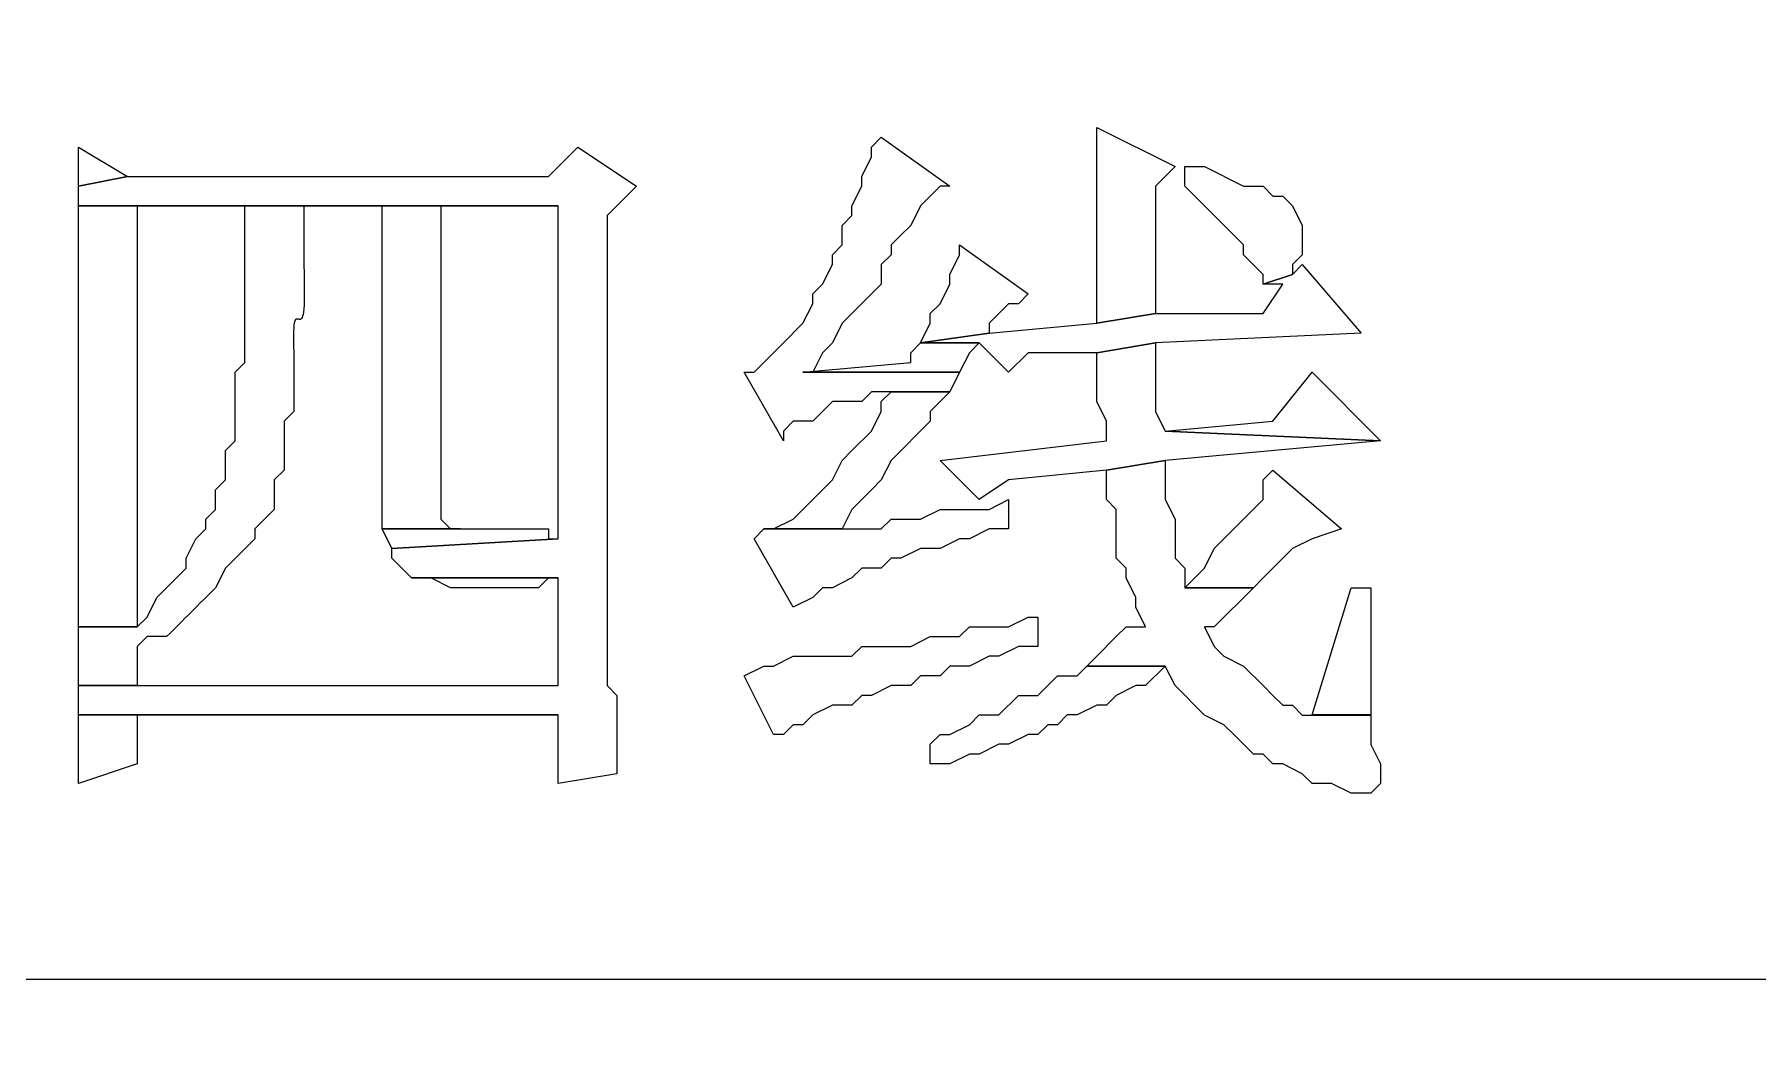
# Model space of a CAD drawing. Header units: centimetres. Extents: x -20.7 to 20.7, y -14.5 to 14.5.
# Drawn here: x 5.098 to 5.4706, y 2.9578 to 3.1768 of the extents above; entities that cross this region are included whole.
import ezdxf

# ---------------------------------------------------------------- set-up
doc = ezdxf.new("R2010")
doc.units = ezdxf.units.CM
doc.header["$MEASUREMENT"] = 0
doc.layers.add('layer 1', color=7, linetype='Continuous')

msp = doc.modelspace()

# ---------------------------------------------------------------- linework, layer by layer
at = {"layer": 'layer 1', "lineweight": 9}
msp.add_open_spline([(19.88612, 13.89874), (19.88612, 13.89874), (-20.11465, 13.89874), (-20.11465, 13.89874), (-20.11465, 13.89874), (-20.11465, 13.89874), (-20.11465, -13.80208), (-20.11465, -13.80208)], degree=3, knots=[0, 0, 0, 0, 0.333333, 0.333333, 0.333333, 0.333333, 1, 1, 1, 1], dxfattribs=at)
at = {"layer": 'layer 1', "lineweight": 20}
msp.add_open_spline([(5.21338, 0.01129), (5.21338, 0.01129), (5.19645, 0.51082), (5.19645, 0.51082), (5.19645, 0.51082), (5.19645, 0.51082), (1.60023, 0.51082), (1.60023, 0.51082), (1.60023, 0.51082), (1.60023, 0.51082), (1.58542, 0.01129), (1.58542, 0.01129), (1.58542, 0.01129), (1.58542, 0.01129), (-1.07312, 0.01129), (-1.07312, 0.01129), (-1.07312, 0.01129), (-1.07312, 0.01129), (-1.11333, 2.36079), (-1.11333, 2.36079), (-1.11333, 2.36079), (-1.11333, 2.36079), (-1.10063, 3.21169), (-1.10063, 3.21169), (-1.10063, 3.21169), (-1.10063, 3.21169), (-0.06347, 3.21169), (-0.06347, 3.21169), (-0.06347, 3.21169), (-0.06347, 3.21169), (-0.01902, 5.86176), (-0.01902, 5.86176), (-0.01902, 5.86176), (-0.01902, 5.86176), (1.13668, 5.86176), (1.13668, 5.86176), (1.13668, 5.86176), (1.13668, 5.86176), (1.16843, 7.76252), (1.16843, 7.76252), (1.16843, 7.76252), (1.16843, 7.76252), (5.60497, 7.76252), (5.60497, 7.76252), (5.60497, 7.76252), (5.60497, 7.76252), (5.63672, 5.86176), (5.63672, 5.86176), (5.63672, 5.86176), (5.63672, 5.86176), (6.79242, 5.86176), (6.79242, 5.86176), (6.79242, 5.86176), (6.79242, 5.86176), (6.83687, 3.21169), (6.83687, 3.21169), (6.83687, 3.21169), (6.83687, 3.21169), (7.87192, 3.21169), (7.87192, 3.21169), (7.87192, 3.21169), (7.87192, 3.21169), (7.88673, 2.36079), (7.88673, 2.36079), (7.88673, 2.36079), (7.88673, 2.36079), (7.84652, 0.01129), (7.84652, 0.01129), (7.84652, 0.01129), (7.84652, 0.01129), (5.21338, 0.01129), (5.21338, 0.01129)], degree=3, knots=[0, 0, 0, 0, 0.052632, 0.052632, 0.052632, 0.052632, 0.105263, 0.105263, 0.105263, 0.105263, 0.157895, 0.157895, 0.157895, 0.157895, 0.210526, 0.210526, 0.210526, 0.210526, 0.263158, 0.263158, 0.263158, 0.263158, 0.315789, 0.315789, 0.315789, 0.315789, 0.368421, 0.368421, 0.368421, 0.368421, 0.421053, 0.421053, 0.421053, 0.421053, 0.473684, 0.473684, 0.473684, 0.473684, 0.526316, 0.526316, 0.526316, 0.526316, 0.578947, 0.578947, 0.578947, 0.578947, 0.631579, 0.631579, 0.631579, 0.631579, 0.684211, 0.684211, 0.684211, 0.684211, 0.736842, 0.736842, 0.736842, 0.736842, 0.789474, 0.789474, 0.789474, 0.789474, 0.842105, 0.842105, 0.842105, 0.842105, 0.894737, 0.894737, 0.894737, 0.894737, 1, 1, 1, 1], dxfattribs=at)
at = {"layer": 'layer 1', "lineweight": 25}
for points in [[(0.58635, 5.63951), (0.58635, 5.63951), (6.18705, 5.63951), (6.18705, 5.63951), (6.18705, 5.63951), (6.18705, 5.63951), (6.18705, 2.46239), (6.18705, 2.46239)], [(6.10238, 4.10069), (6.10238, 4.10069), (0.6689, 4.10069), (0.6689, 4.10069), (0.6689, 4.10069), (0.6689, 4.10069), (0.6689, 2.74602), (0.6689, 2.74602)]]:
    msp.add_open_spline(points, degree=3, knots=[0, 0, 0, 0, 0.333333, 0.333333, 0.333333, 0.333333, 1, 1, 1, 1], dxfattribs=at)
at = {"layer": 'layer 1'}
for points, knots in [([(5.32768, 3.15666), (5.32768, 3.15666), (5.32768, 3.15454), (5.32768, 3.15454), (5.32768, 3.15454), (5.32768, 3.14184), (5.32768, 3.12914), (5.32768, 3.11644), (5.32768, 3.11644), (5.32768, 3.11644), (5.32768, 3.11432), (5.32768, 3.11432), (5.32768, 3.11432), (5.32768, 3.11432), (5.34038, 3.11644), (5.34038, 3.11644), (5.34038, 3.11644), (5.34038, 3.11644), (5.34038, 3.11856), (5.34038, 3.11856), (5.34038, 3.11856), (5.34038, 3.12702), (5.34038, 3.13549), (5.34038, 3.14396), (5.34038, 3.14396), (5.34038, 3.14396), (5.34462, 3.14819), (5.34462, 3.14819), (5.34462, 3.14819), (5.34462, 3.14819), (5.32768, 3.15666), (5.32768, 3.15666)], [0, 0, 0, 0, 0.111111, 0.111111, 0.111111, 0.111111, 0.222222, 0.222222, 0.222222, 0.222222, 0.333333, 0.333333, 0.333333, 0.333333, 0.444444, 0.444444, 0.444444, 0.444444, 0.555556, 0.555556, 0.555556, 0.555556, 0.666667, 0.666667, 0.666667, 0.666667, 0.777778, 0.777778, 0.777778, 0.777778, 1, 1, 1, 1]), ([(5.10755, 3.15242), (5.10755, 3.15242), (5.10755, 3.14396), (5.10755, 3.14396), (5.10755, 3.14396), (5.10755, 3.14396), (5.11813, 3.14607), (5.11813, 3.14607), (5.11813, 3.14607), (5.11813, 3.14607), (5.10755, 3.15242), (5.10755, 3.15242)], [0, 0, 0, 0, 0.25, 0.25, 0.25, 0.25, 0.5, 0.5, 0.5, 0.5, 1, 1, 1, 1]), ([(5.2155, 3.15242), (5.2155, 3.15242), (5.20915, 3.14607), (5.20915, 3.14607), (5.20915, 3.14607), (5.20915, 3.14607), (5.11813, 3.14607), (5.11813, 3.14607), (5.11813, 3.14607), (5.11813, 3.14607), (5.10755, 3.14396), (5.10755, 3.14396), (5.10755, 3.14396), (5.10755, 3.14396), (5.10755, 3.13972), (5.10755, 3.13972), (5.10755, 3.13972), (5.10755, 3.13972), (5.21127, 3.13972), (5.21127, 3.13972), (5.21127, 3.13972), (5.21127, 3.13972), (5.21127, 3.06776), (5.21127, 3.06776), (5.21127, 3.06776), (5.21127, 3.06776), (5.17528, 3.06564), (5.17528, 3.06564), (5.17528, 3.06564), (5.17528, 3.06564), (5.17528, 3.06352), (5.17528, 3.06352), (5.17528, 3.06352), (5.17528, 3.06352), (5.17952, 3.05929), (5.17952, 3.05929), (5.17952, 3.05929), (5.17952, 3.05929), (5.21127, 3.05929), (5.21127, 3.05929), (5.21127, 3.05929), (5.21127, 3.05929), (5.21127, 3.03601), (5.21127, 3.03601), (5.21127, 3.03601), (5.21127, 3.03601), (5.10755, 3.03601), (5.10755, 3.03601), (5.10755, 3.03601), (5.10755, 3.03601), (5.10755, 3.02966), (5.10755, 3.02966), (5.10755, 3.02966), (5.10755, 3.02966), (5.21127, 3.02966), (5.21127, 3.02966), (5.21127, 3.02966), (5.21127, 3.02966), (5.21127, 3.01484), (5.21127, 3.01484), (5.21127, 3.01484), (5.21127, 3.01484), (5.22397, 3.01696), (5.22397, 3.01696), (5.22397, 3.01696), (5.22397, 3.01696), (5.22397, 3.03389), (5.22397, 3.03389), (5.22397, 3.03389), (5.22397, 3.03389), (5.22185, 3.03601), (5.22185, 3.03601), (5.22185, 3.03601), (5.22185, 3.03601), (5.22185, 3.13761), (5.22185, 3.13761), (5.22185, 3.13761), (5.22185, 3.13761), (5.2282, 3.14396), (5.2282, 3.14396), (5.2282, 3.14396), (5.2282, 3.14396), (5.2155, 3.15242), (5.2155, 3.15242)], [0, 0, 0, 0, 0.045455, 0.045455, 0.045455, 0.045455, 0.090909, 0.090909, 0.090909, 0.090909, 0.136364, 0.136364, 0.136364, 0.136364, 0.181818, 0.181818, 0.181818, 0.181818, 0.227273, 0.227273, 0.227273, 0.227273, 0.272727, 0.272727, 0.272727, 0.272727, 0.318182, 0.318182, 0.318182, 0.318182, 0.363636, 0.363636, 0.363636, 0.363636, 0.409091, 0.409091, 0.409091, 0.409091, 0.454545, 0.454545, 0.454545, 0.454545, 0.5, 0.5, 0.5, 0.5, 0.545455, 0.545455, 0.545455, 0.545455, 0.590909, 0.590909, 0.590909, 0.590909, 0.636364, 0.636364, 0.636364, 0.636364, 0.681818, 0.681818, 0.681818, 0.681818, 0.727273, 0.727273, 0.727273, 0.727273, 0.772727, 0.772727, 0.772727, 0.772727, 0.818182, 0.818182, 0.818182, 0.818182, 0.863636, 0.863636, 0.863636, 0.863636, 0.909091, 0.909091, 0.909091, 0.909091, 1, 1, 1, 1]), ([(5.28112, 3.15454), (5.28112, 3.15454), (5.279, 3.15242), (5.279, 3.15242), (5.279, 3.15242), (5.279, 3.15242), (5.279, 3.15031), (5.279, 3.15031), (5.279, 3.15031), (5.279, 3.15031), (5.27688, 3.14607), (5.27688, 3.14607), (5.27688, 3.14607), (5.27688, 3.14607), (5.27688, 3.14396), (5.27688, 3.14396), (5.27688, 3.14396), (5.27688, 3.14396), (5.27477, 3.13972), (5.27477, 3.13972), (5.27477, 3.13972), (5.27477, 3.13972), (5.27477, 3.13761), (5.27477, 3.13761), (5.27477, 3.13761), (5.27477, 3.13761), (5.27265, 3.13549), (5.27265, 3.13549), (5.27265, 3.13549), (5.27265, 3.13549), (5.27265, 3.13126), (5.27265, 3.13126), (5.27265, 3.13126), (5.27265, 3.13126), (5.27053, 3.12914), (5.27053, 3.12914), (5.27053, 3.12914), (5.27053, 3.12914), (5.27053, 3.12702), (5.27053, 3.12702), (5.27053, 3.12702), (5.27053, 3.12702), (5.26842, 3.12279), (5.26842, 3.12279), (5.26842, 3.12279), (5.26842, 3.12279), (5.2663, 3.12067), (5.2663, 3.12067), (5.2663, 3.12067), (5.2663, 3.12067), (5.2663, 3.11856), (5.2663, 3.11856), (5.2663, 3.11856), (5.2663, 3.11856), (5.26418, 3.11432), (5.26418, 3.11432), (5.26418, 3.11432), (5.26418, 3.11432), (5.25995, 3.11009), (5.25995, 3.11009), (5.25995, 3.11009), (5.25995, 3.11009), (5.25783, 3.10797), (5.25783, 3.10797), (5.25783, 3.10797), (5.25783, 3.10797), (5.2536, 3.10374), (5.2536, 3.10374), (5.2536, 3.10374), (5.2536, 3.10374), (5.25148, 3.10374), (5.25148, 3.10374), (5.25148, 3.10374), (5.25148, 3.10374), (5.25995, 3.08892), (5.25995, 3.08892), (5.25995, 3.08892), (5.25995, 3.08892), (5.25995, 3.09104), (5.25995, 3.09104), (5.25995, 3.09104), (5.25995, 3.09104), (5.26207, 3.09316), (5.26207, 3.09316), (5.26207, 3.09316), (5.26207, 3.09316), (5.2663, 3.09316), (5.2663, 3.09316), (5.2663, 3.09316), (5.2663, 3.09316), (5.27053, 3.09739), (5.27053, 3.09739), (5.27053, 3.09739), (5.27053, 3.09739), (5.27688, 3.09739), (5.27688, 3.09739), (5.27688, 3.09739), (5.27688, 3.09739), (5.279, 3.09951), (5.279, 3.09951), (5.279, 3.09951), (5.279, 3.09951), (5.29593, 3.09951), (5.29593, 3.09951), (5.29593, 3.09951), (5.29593, 3.09951), (5.29805, 3.10374), (5.29805, 3.10374), (5.29805, 3.10374), (5.29805, 3.10374), (5.26418, 3.10374), (5.26418, 3.10374), (5.26418, 3.10374), (5.26418, 3.10374), (5.2663, 3.10374), (5.2663, 3.10374), (5.2663, 3.10374), (5.2663, 3.10374), (5.26842, 3.10797), (5.26842, 3.10797), (5.26842, 3.10797), (5.26842, 3.10797), (5.27053, 3.11009), (5.27053, 3.11009), (5.27053, 3.11009), (5.27053, 3.11009), (5.27265, 3.11432), (5.27265, 3.11432), (5.27265, 3.11432), (5.27265, 3.11432), (5.27477, 3.11644), (5.27477, 3.11644), (5.27477, 3.11644), (5.27477, 3.11644), (5.28112, 3.12279), (5.28112, 3.12279), (5.28112, 3.12279), (5.28112, 3.12279), (5.28112, 3.12702), (5.28112, 3.12702), (5.28112, 3.12702), (5.28112, 3.12702), (5.28323, 3.12914), (5.28323, 3.12914), (5.28323, 3.12914), (5.28323, 3.12914), (5.28323, 3.13126), (5.28323, 3.13126), (5.28323, 3.13126), (5.28323, 3.13126), (5.28535, 3.13337), (5.28535, 3.13337), (5.28535, 3.13337), (5.28535, 3.13337), (5.28747, 3.13549), (5.28747, 3.13549), (5.28747, 3.13549), (5.28747, 3.13549), (5.28958, 3.13972), (5.28958, 3.13972), (5.28958, 3.13972), (5.28958, 3.13972), (5.29382, 3.14396), (5.29382, 3.14396), (5.29382, 3.14396), (5.29382, 3.14396), (5.29593, 3.14396), (5.29593, 3.14396), (5.29593, 3.14396), (5.29593, 3.14396), (5.28112, 3.15454), (5.28112, 3.15454)], [0, 0, 0, 0, 0.022727, 0.022727, 0.022727, 0.022727, 0.045455, 0.045455, 0.045455, 0.045455, 0.068182, 0.068182, 0.068182, 0.068182, 0.090909, 0.090909, 0.090909, 0.090909, 0.113636, 0.113636, 0.113636, 0.113636, 0.136364, 0.136364, 0.136364, 0.136364, 0.159091, 0.159091, 0.159091, 0.159091, 0.181818, 0.181818, 0.181818, 0.181818, 0.204545, 0.204545, 0.204545, 0.204545, 0.227273, 0.227273, 0.227273, 0.227273, 0.25, 0.25, 0.25, 0.25, 0.272727, 0.272727, 0.272727, 0.272727, 0.295455, 0.295455, 0.295455, 0.295455, 0.318182, 0.318182, 0.318182, 0.318182, 0.340909, 0.340909, 0.340909, 0.340909, 0.363636, 0.363636, 0.363636, 0.363636, 0.386364, 0.386364, 0.386364, 0.386364, 0.409091, 0.409091, 0.409091, 0.409091, 0.431818, 0.431818, 0.431818, 0.431818, 0.454545, 0.454545, 0.454545, 0.454545, 0.477273, 0.477273, 0.477273, 0.477273, 0.5, 0.5, 0.5, 0.5, 0.522727, 0.522727, 0.522727, 0.522727, 0.545455, 0.545455, 0.545455, 0.545455, 0.568182, 0.568182, 0.568182, 0.568182, 0.590909, 0.590909, 0.590909, 0.590909, 0.613636, 0.613636, 0.613636, 0.613636, 0.636364, 0.636364, 0.636364, 0.636364, 0.659091, 0.659091, 0.659091, 0.659091, 0.681818, 0.681818, 0.681818, 0.681818, 0.704545, 0.704545, 0.704545, 0.704545, 0.727273, 0.727273, 0.727273, 0.727273, 0.75, 0.75, 0.75, 0.75, 0.772727, 0.772727, 0.772727, 0.772727, 0.795455, 0.795455, 0.795455, 0.795455, 0.818182, 0.818182, 0.818182, 0.818182, 0.840909, 0.840909, 0.840909, 0.840909, 0.863636, 0.863636, 0.863636, 0.863636, 0.886364, 0.886364, 0.886364, 0.886364, 0.909091, 0.909091, 0.909091, 0.909091, 0.931818, 0.931818, 0.931818, 0.931818, 0.954545, 0.954545, 0.954545, 0.954545, 1, 1, 1, 1]), ([(5.34673, 3.14819), (5.34673, 3.14819), (5.34673, 3.14396), (5.34673, 3.14396), (5.34673, 3.14396), (5.34673, 3.14396), (5.35732, 3.13337), (5.35732, 3.13337), (5.35732, 3.13337), (5.35732, 3.13337), (5.35943, 3.13126), (5.35943, 3.13126), (5.35943, 3.13126), (5.35943, 3.13126), (5.35943, 3.12914), (5.35943, 3.12914), (5.35943, 3.12914), (5.35943, 3.12914), (5.36367, 3.12491), (5.36367, 3.12491), (5.36367, 3.12491), (5.36367, 3.12491), (5.36367, 3.12279), (5.36367, 3.12279), (5.36367, 3.12279), (5.36367, 3.12279), (5.37002, 3.12491), (5.37002, 3.12491), (5.37002, 3.12491), (5.37002, 3.12491), (5.37002, 3.12702), (5.37002, 3.12702), (5.37002, 3.12702), (5.37002, 3.12702), (5.37213, 3.12914), (5.37213, 3.12914), (5.37213, 3.12914), (5.37213, 3.12914), (5.37213, 3.13549), (5.37213, 3.13549), (5.37213, 3.13549), (5.37213, 3.13549), (5.37002, 3.13972), (5.37002, 3.13972), (5.37002, 3.13972), (5.37002, 3.13972), (5.3679, 3.14184), (5.3679, 3.14184), (5.3679, 3.14184), (5.3679, 3.14184), (5.36578, 3.14184), (5.36578, 3.14184), (5.36578, 3.14184), (5.36578, 3.14184), (5.36367, 3.14396), (5.36367, 3.14396), (5.36367, 3.14396), (5.36367, 3.14396), (5.35943, 3.14396), (5.35943, 3.14396), (5.35943, 3.14396), (5.35943, 3.14396), (5.35097, 3.14819), (5.35097, 3.14819), (5.35097, 3.14819), (5.35097, 3.14819), (5.34673, 3.14819), (5.34673, 3.14819)], [0, 0, 0, 0, 0.055556, 0.055556, 0.055556, 0.055556, 0.111111, 0.111111, 0.111111, 0.111111, 0.166667, 0.166667, 0.166667, 0.166667, 0.222222, 0.222222, 0.222222, 0.222222, 0.277778, 0.277778, 0.277778, 0.277778, 0.333333, 0.333333, 0.333333, 0.333333, 0.388889, 0.388889, 0.388889, 0.388889, 0.444444, 0.444444, 0.444444, 0.444444, 0.5, 0.5, 0.5, 0.5, 0.555556, 0.555556, 0.555556, 0.555556, 0.611111, 0.611111, 0.611111, 0.611111, 0.666667, 0.666667, 0.666667, 0.666667, 0.722222, 0.722222, 0.722222, 0.722222, 0.777778, 0.777778, 0.777778, 0.777778, 0.833333, 0.833333, 0.833333, 0.833333, 0.888889, 0.888889, 0.888889, 0.888889, 1, 1, 1, 1]), ([(5.14353, 3.13972), (5.14353, 3.13972), (5.14353, 3.10586), (5.14353, 3.10586), (5.14353, 3.10586), (5.14353, 3.10586), (5.14142, 3.10374), (5.14142, 3.10374), (5.14142, 3.10374), (5.14142, 3.10374), (5.14142, 3.08892), (5.14142, 3.08892), (5.14142, 3.08892), (5.14142, 3.08892), (5.1393, 3.08681), (5.1393, 3.08681), (5.1393, 3.08681), (5.1393, 3.08681), (5.1393, 3.08046), (5.1393, 3.08046), (5.1393, 3.08046), (5.1393, 3.08046), (5.13718, 3.07834), (5.13718, 3.07834), (5.13718, 3.07834), (5.13718, 3.07834), (5.13718, 3.07411), (5.13718, 3.07411), (5.13718, 3.07411), (5.13718, 3.07411), (5.13507, 3.07199), (5.13507, 3.07199), (5.13507, 3.07199), (5.13507, 3.07199), (5.13507, 3.06987), (5.13507, 3.06987), (5.13507, 3.06987), (5.13507, 3.06987), (5.13295, 3.06776), (5.13295, 3.06776), (5.13295, 3.06776), (5.13295, 3.06776), (5.13083, 3.06352), (5.13083, 3.06352), (5.13083, 3.06352), (5.13083, 3.06352), (5.13083, 3.06141), (5.13083, 3.06141), (5.13083, 3.06141), (5.13083, 3.06141), (5.12448, 3.05506), (5.12448, 3.05506), (5.12448, 3.05506), (5.12448, 3.05506), (5.12237, 3.05082), (5.12237, 3.05082), (5.12237, 3.05082), (5.12237, 3.05082), (5.12025, 3.04871), (5.12025, 3.04871), (5.12025, 3.04871), (5.12025, 3.04871), (5.10755, 3.04871), (5.10755, 3.04871), (5.10755, 3.04871), (5.10755, 3.04871), (5.10755, 3.03601), (5.10755, 3.03601), (5.10755, 3.03601), (5.10755, 3.03601), (5.12025, 3.03601), (5.12025, 3.03601), (5.12025, 3.03601), (5.12025, 3.03601), (5.12025, 3.04447), (5.12025, 3.04447), (5.12025, 3.04447), (5.12025, 3.04447), (5.12237, 3.04659), (5.12237, 3.04659), (5.12237, 3.04659), (5.12237, 3.04659), (5.1266, 3.04659), (5.1266, 3.04659), (5.1266, 3.04659), (5.13013, 3.05012), (5.13366, 3.05364), (5.13718, 3.05717), (5.13718, 3.05717), (5.13718, 3.05717), (5.1393, 3.06141), (5.1393, 3.06141), (5.1393, 3.06141), (5.1393, 3.06141), (5.14565, 3.06776), (5.14565, 3.06776), (5.14565, 3.06776), (5.14565, 3.06776), (5.14565, 3.06987), (5.14565, 3.06987), (5.14565, 3.06987), (5.14565, 3.06987), (5.14988, 3.07411), (5.14988, 3.07411), (5.14988, 3.07411), (5.14988, 3.07411), (5.14988, 3.08046), (5.14988, 3.08046), (5.14988, 3.08046), (5.14988, 3.08046), (5.152, 3.08257), (5.152, 3.08257), (5.152, 3.08257), (5.152, 3.08257), (5.152, 3.09316), (5.152, 3.09316), (5.152, 3.09316), (5.152, 3.09316), (5.15412, 3.09527), (5.15412, 3.09527), (5.15412, 3.09527), (5.15412, 3.09527), (5.15412, 3.10797), (5.15412, 3.10797), (5.15412, 3.10797), (5.15338, 3.12448), (5.15712, 3.10427), (5.15623, 3.12702), (5.15623, 3.12702), (5.15623, 3.12702), (5.15623, 3.13972), (5.15623, 3.13972), (5.15623, 3.13972), (5.15623, 3.13972), (5.21127, 3.13972), (5.21127, 3.13972), (5.21127, 3.13972), (5.21127, 3.13972), (5.14353, 3.13972), (5.14353, 3.13972)], [0, 0, 0, 0, 0.027778, 0.027778, 0.027778, 0.027778, 0.055556, 0.055556, 0.055556, 0.055556, 0.083333, 0.083333, 0.083333, 0.083333, 0.111111, 0.111111, 0.111111, 0.111111, 0.138889, 0.138889, 0.138889, 0.138889, 0.166667, 0.166667, 0.166667, 0.166667, 0.194444, 0.194444, 0.194444, 0.194444, 0.222222, 0.222222, 0.222222, 0.222222, 0.25, 0.25, 0.25, 0.25, 0.277778, 0.277778, 0.277778, 0.277778, 0.305556, 0.305556, 0.305556, 0.305556, 0.333333, 0.333333, 0.333333, 0.333333, 0.361111, 0.361111, 0.361111, 0.361111, 0.388889, 0.388889, 0.388889, 0.388889, 0.416667, 0.416667, 0.416667, 0.416667, 0.444444, 0.444444, 0.444444, 0.444444, 0.472222, 0.472222, 0.472222, 0.472222, 0.5, 0.5, 0.5, 0.5, 0.527778, 0.527778, 0.527778, 0.527778, 0.555556, 0.555556, 0.555556, 0.555556, 0.583333, 0.583333, 0.583333, 0.583333, 0.611111, 0.611111, 0.611111, 0.611111, 0.638889, 0.638889, 0.638889, 0.638889, 0.666667, 0.666667, 0.666667, 0.666667, 0.694444, 0.694444, 0.694444, 0.694444, 0.722222, 0.722222, 0.722222, 0.722222, 0.75, 0.75, 0.75, 0.75, 0.777778, 0.777778, 0.777778, 0.777778, 0.805556, 0.805556, 0.805556, 0.805556, 0.833333, 0.833333, 0.833333, 0.833333, 0.861111, 0.861111, 0.861111, 0.861111, 0.888889, 0.888889, 0.888889, 0.888889, 0.916667, 0.916667, 0.916667, 0.916667, 0.944444, 0.944444, 0.944444, 0.944444, 1, 1, 1, 1]), ([(5.10755, 3.13972), (5.10755, 3.13972), (5.10755, 3.13761), (5.10755, 3.13761), (5.10755, 3.13761), (5.10755, 3.10938), (5.10755, 3.08116), (5.10755, 3.05294), (5.10755, 3.05294), (5.10755, 3.05294), (5.10755, 3.04871), (5.10755, 3.04871), (5.10755, 3.04871), (5.10755, 3.04871), (5.12025, 3.04871), (5.12025, 3.04871), (5.12025, 3.04871), (5.12025, 3.04871), (5.12025, 3.13972), (5.12025, 3.13972), (5.12025, 3.13972), (5.12025, 3.13972), (5.14353, 3.13972), (5.14353, 3.13972), (5.14353, 3.13972), (5.14353, 3.13972), (5.10755, 3.13972), (5.10755, 3.13972)], [0, 0, 0, 0, 0.125, 0.125, 0.125, 0.125, 0.25, 0.25, 0.25, 0.25, 0.375, 0.375, 0.375, 0.375, 0.5, 0.5, 0.5, 0.5, 0.625, 0.625, 0.625, 0.625, 0.75, 0.75, 0.75, 0.75, 1, 1, 1, 1]), ([(5.18587, 3.13972), (5.18587, 3.13972), (5.17317, 3.13972), (5.17317, 3.13972), (5.17317, 3.13972), (5.17317, 3.13972), (5.17317, 3.06987), (5.17317, 3.06987), (5.17317, 3.06987), (5.17317, 3.06987), (5.1901, 3.06987), (5.1901, 3.06987), (5.1901, 3.06987), (5.1901, 3.06987), (5.18798, 3.06987), (5.18798, 3.06987), (5.18798, 3.06987), (5.18798, 3.06987), (5.18587, 3.07199), (5.18587, 3.07199), (5.18587, 3.07199), (5.18587, 3.07199), (5.18587, 3.07834), (5.18587, 3.07834), (5.18587, 3.07834), (5.18587, 3.07834), (5.18587, 3.13972), (5.18587, 3.13972)], [0, 0, 0, 0, 0.125, 0.125, 0.125, 0.125, 0.25, 0.25, 0.25, 0.25, 0.375, 0.375, 0.375, 0.375, 0.5, 0.5, 0.5, 0.5, 0.625, 0.625, 0.625, 0.625, 0.75, 0.75, 0.75, 0.75, 1, 1, 1, 1]), ([(5.29805, 3.13126), (5.29805, 3.13126), (5.29805, 3.12914), (5.29805, 3.12914), (5.29805, 3.12914), (5.29805, 3.12914), (5.29593, 3.12491), (5.29593, 3.12491), (5.29593, 3.12491), (5.29593, 3.12491), (5.29593, 3.12279), (5.29593, 3.12279), (5.29593, 3.12279), (5.29593, 3.12279), (5.29382, 3.11856), (5.29382, 3.11856), (5.29382, 3.11856), (5.29382, 3.11856), (5.2917, 3.11644), (5.2917, 3.11644), (5.2917, 3.11644), (5.2917, 3.11644), (5.2917, 3.11432), (5.2917, 3.11432), (5.2917, 3.11432), (5.2917, 3.11432), (5.28958, 3.11009), (5.28958, 3.11009), (5.28958, 3.11009), (5.28958, 3.11009), (5.3044, 3.11221), (5.3044, 3.11221), (5.3044, 3.11221), (5.3044, 3.11221), (5.3044, 3.11432), (5.3044, 3.11432), (5.3044, 3.11432), (5.3044, 3.11432), (5.30863, 3.11856), (5.30863, 3.11856), (5.30863, 3.11856), (5.30863, 3.11856), (5.31075, 3.11856), (5.31075, 3.11856), (5.31075, 3.11856), (5.31075, 3.11856), (5.31287, 3.12067), (5.31287, 3.12067), (5.31287, 3.12067), (5.31287, 3.12067), (5.29805, 3.13126), (5.29805, 3.13126)], [0, 0, 0, 0, 0.071429, 0.071429, 0.071429, 0.071429, 0.142857, 0.142857, 0.142857, 0.142857, 0.214286, 0.214286, 0.214286, 0.214286, 0.285714, 0.285714, 0.285714, 0.285714, 0.357143, 0.357143, 0.357143, 0.357143, 0.428571, 0.428571, 0.428571, 0.428571, 0.5, 0.5, 0.5, 0.5, 0.571429, 0.571429, 0.571429, 0.571429, 0.642857, 0.642857, 0.642857, 0.642857, 0.714286, 0.714286, 0.714286, 0.714286, 0.785714, 0.785714, 0.785714, 0.785714, 0.857143, 0.857143, 0.857143, 0.857143, 1, 1, 1, 1]), ([(5.37213, 3.12702), (5.37213, 3.12702), (5.37002, 3.12491), (5.37002, 3.12491), (5.37002, 3.12491), (5.37002, 3.12491), (5.36367, 3.12279), (5.36367, 3.12279), (5.36367, 3.12279), (5.36367, 3.12279), (5.3679, 3.12279), (5.3679, 3.12279), (5.3679, 3.12279), (5.3679, 3.12279), (5.36367, 3.11644), (5.36367, 3.11644), (5.36367, 3.11644), (5.36367, 3.11644), (5.34038, 3.11644), (5.34038, 3.11644), (5.34038, 3.11644), (5.34038, 3.11644), (5.32768, 3.11432), (5.32768, 3.11432), (5.32768, 3.11432), (5.32768, 3.11432), (5.3044, 3.11221), (5.3044, 3.11221), (5.3044, 3.11221), (5.3044, 3.11221), (5.28958, 3.11009), (5.28958, 3.11009), (5.28958, 3.11009), (5.28958, 3.11009), (5.30228, 3.11009), (5.30228, 3.11009), (5.30228, 3.11009), (5.30228, 3.11009), (5.30863, 3.10374), (5.30863, 3.10374), (5.30863, 3.10374), (5.30863, 3.10374), (5.31287, 3.10797), (5.31287, 3.10797), (5.31287, 3.10797), (5.31287, 3.10797), (5.32768, 3.10797), (5.32768, 3.10797), (5.32768, 3.10797), (5.32768, 3.10797), (5.34038, 3.11009), (5.34038, 3.11009), (5.34038, 3.11009), (5.34038, 3.11009), (5.38483, 3.11221), (5.38483, 3.11221), (5.38483, 3.11221), (5.38483, 3.11221), (5.37213, 3.12702), (5.37213, 3.12702)], [0, 0, 0, 0, 0.0625, 0.0625, 0.0625, 0.0625, 0.125, 0.125, 0.125, 0.125, 0.1875, 0.1875, 0.1875, 0.1875, 0.25, 0.25, 0.25, 0.25, 0.3125, 0.3125, 0.3125, 0.3125, 0.375, 0.375, 0.375, 0.375, 0.4375, 0.4375, 0.4375, 0.4375, 0.5, 0.5, 0.5, 0.5, 0.5625, 0.5625, 0.5625, 0.5625, 0.625, 0.625, 0.625, 0.625, 0.6875, 0.6875, 0.6875, 0.6875, 0.75, 0.75, 0.75, 0.75, 0.8125, 0.8125, 0.8125, 0.8125, 0.875, 0.875, 0.875, 0.875, 1, 1, 1, 1]), ([(5.28958, 3.11009), (5.28958, 3.11009), (5.28747, 3.10797), (5.28747, 3.10797), (5.28747, 3.10797), (5.28747, 3.10797), (5.28747, 3.10586), (5.28747, 3.10586), (5.28747, 3.10586), (5.28747, 3.10586), (5.26418, 3.10374), (5.26418, 3.10374), (5.26418, 3.10374), (5.26418, 3.10374), (5.29805, 3.10374), (5.29805, 3.10374), (5.29805, 3.10374), (5.29805, 3.10374), (5.30017, 3.10797), (5.30017, 3.10797), (5.30017, 3.10797), (5.30017, 3.10797), (5.30228, 3.11009), (5.30228, 3.11009), (5.30228, 3.11009), (5.30228, 3.11009), (5.28958, 3.11009), (5.28958, 3.11009)], [0, 0, 0, 0, 0.125, 0.125, 0.125, 0.125, 0.25, 0.25, 0.25, 0.25, 0.375, 0.375, 0.375, 0.375, 0.5, 0.5, 0.5, 0.5, 0.625, 0.625, 0.625, 0.625, 0.75, 0.75, 0.75, 0.75, 1, 1, 1, 1]), ([(5.34038, 3.11009), (5.34038, 3.11009), (5.32768, 3.10797), (5.32768, 3.10797), (5.32768, 3.10797), (5.32768, 3.10797), (5.32768, 3.09739), (5.32768, 3.09739), (5.32768, 3.09739), (5.32768, 3.09739), (5.3298, 3.09316), (5.3298, 3.09316), (5.3298, 3.09316), (5.3298, 3.09316), (5.3298, 3.08892), (5.3298, 3.08892), (5.3298, 3.08892), (5.3298, 3.08892), (5.29382, 3.08469), (5.29382, 3.08469), (5.29382, 3.08469), (5.29382, 3.08469), (5.30228, 3.07622), (5.30228, 3.07622), (5.30228, 3.07622), (5.30228, 3.07622), (5.30863, 3.08046), (5.30863, 3.08046), (5.30863, 3.08046), (5.30863, 3.08046), (5.3298, 3.08257), (5.3298, 3.08257), (5.3298, 3.08257), (5.3298, 3.08257), (5.3425, 3.08469), (5.3425, 3.08469), (5.3425, 3.08469), (5.3425, 3.08469), (5.38907, 3.08892), (5.38907, 3.08892), (5.38907, 3.08892), (5.38907, 3.08892), (5.3425, 3.09104), (5.3425, 3.09104), (5.3425, 3.09104), (5.3425, 3.09104), (5.34038, 3.09527), (5.34038, 3.09527), (5.34038, 3.09527), (5.34038, 3.09527), (5.34038, 3.10797), (5.34038, 3.10797), (5.34038, 3.10797), (5.34038, 3.10797), (5.34038, 3.11009), (5.34038, 3.11009)], [0, 0, 0, 0, 0.066667, 0.066667, 0.066667, 0.066667, 0.133333, 0.133333, 0.133333, 0.133333, 0.2, 0.2, 0.2, 0.2, 0.266667, 0.266667, 0.266667, 0.266667, 0.333333, 0.333333, 0.333333, 0.333333, 0.4, 0.4, 0.4, 0.4, 0.466667, 0.466667, 0.466667, 0.466667, 0.533333, 0.533333, 0.533333, 0.533333, 0.6, 0.6, 0.6, 0.6, 0.666667, 0.666667, 0.666667, 0.666667, 0.733333, 0.733333, 0.733333, 0.733333, 0.8, 0.8, 0.8, 0.8, 0.866667, 0.866667, 0.866667, 0.866667, 1, 1, 1, 1]), ([(5.37425, 3.10374), (5.37425, 3.10374), (5.36578, 3.09316), (5.36578, 3.09316), (5.36578, 3.09316), (5.36578, 3.09316), (5.3425, 3.09104), (5.3425, 3.09104), (5.3425, 3.09104), (5.3425, 3.09104), (5.38907, 3.08892), (5.38907, 3.08892), (5.38907, 3.08892), (5.38907, 3.08892), (5.37425, 3.10374), (5.37425, 3.10374)], [0, 0, 0, 0, 0.2, 0.2, 0.2, 0.2, 0.4, 0.4, 0.4, 0.4, 0.6, 0.6, 0.6, 0.6, 1, 1, 1, 1]), ([(5.29593, 3.09951), (5.29593, 3.09951), (5.28323, 3.09951), (5.28323, 3.09951), (5.28323, 3.09951), (5.28323, 3.09951), (5.28112, 3.09739), (5.28112, 3.09739), (5.28112, 3.09739), (5.28112, 3.09739), (5.28112, 3.09527), (5.28112, 3.09527), (5.28112, 3.09527), (5.28112, 3.09527), (5.279, 3.09104), (5.279, 3.09104), (5.279, 3.09104), (5.279, 3.09104), (5.27477, 3.08681), (5.27477, 3.08681), (5.27477, 3.08681), (5.27477, 3.08681), (5.27265, 3.08469), (5.27265, 3.08469), (5.27265, 3.08469), (5.27265, 3.08469), (5.27053, 3.08046), (5.27053, 3.08046), (5.27053, 3.08046), (5.27053, 3.08046), (5.26842, 3.07834), (5.26842, 3.07834), (5.26842, 3.07834), (5.26842, 3.07834), (5.26207, 3.07199), (5.26207, 3.07199), (5.26207, 3.07199), (5.26207, 3.07199), (5.25783, 3.06987), (5.25783, 3.06987), (5.25783, 3.06987), (5.25783, 3.06987), (5.25572, 3.06987), (5.25572, 3.06987), (5.25572, 3.06987), (5.25572, 3.06987), (5.27265, 3.06987), (5.27265, 3.06987), (5.27265, 3.06987), (5.27265, 3.06987), (5.27477, 3.07411), (5.27477, 3.07411), (5.27477, 3.07411), (5.27477, 3.07411), (5.279, 3.07834), (5.279, 3.07834), (5.279, 3.07834), (5.279, 3.07834), (5.28112, 3.08046), (5.28112, 3.08046), (5.28112, 3.08046), (5.28112, 3.08046), (5.28323, 3.08469), (5.28323, 3.08469), (5.28323, 3.08469), (5.28323, 3.08469), (5.2917, 3.09316), (5.2917, 3.09316), (5.2917, 3.09316), (5.2917, 3.09316), (5.2917, 3.09527), (5.2917, 3.09527), (5.2917, 3.09527), (5.2917, 3.09527), (5.29382, 3.09739), (5.29382, 3.09739), (5.29382, 3.09739), (5.29382, 3.09739), (5.29593, 3.09951), (5.29593, 3.09951)], [0, 0, 0, 0, 0.047619, 0.047619, 0.047619, 0.047619, 0.095238, 0.095238, 0.095238, 0.095238, 0.142857, 0.142857, 0.142857, 0.142857, 0.190476, 0.190476, 0.190476, 0.190476, 0.238095, 0.238095, 0.238095, 0.238095, 0.285714, 0.285714, 0.285714, 0.285714, 0.333333, 0.333333, 0.333333, 0.333333, 0.380952, 0.380952, 0.380952, 0.380952, 0.428571, 0.428571, 0.428571, 0.428571, 0.47619, 0.47619, 0.47619, 0.47619, 0.52381, 0.52381, 0.52381, 0.52381, 0.571429, 0.571429, 0.571429, 0.571429, 0.619048, 0.619048, 0.619048, 0.619048, 0.666667, 0.666667, 0.666667, 0.666667, 0.714286, 0.714286, 0.714286, 0.714286, 0.761905, 0.761905, 0.761905, 0.761905, 0.809524, 0.809524, 0.809524, 0.809524, 0.857143, 0.857143, 0.857143, 0.857143, 0.904762, 0.904762, 0.904762, 0.904762, 1, 1, 1, 1]), ([(5.3425, 3.08469), (5.3425, 3.08469), (5.3298, 3.08257), (5.3298, 3.08257), (5.3298, 3.08257), (5.3298, 3.08257), (5.3298, 3.07622), (5.3298, 3.07622), (5.3298, 3.07622), (5.3298, 3.07622), (5.33192, 3.0741), (5.33192, 3.0741), (5.33192, 3.0741), (5.33192, 3.0741), (5.33192, 3.06352), (5.33192, 3.06352), (5.33192, 3.06352), (5.33192, 3.06352), (5.33403, 3.0614), (5.33403, 3.0614), (5.33403, 3.0614), (5.33403, 3.0614), (5.33403, 3.05929), (5.33403, 3.05929), (5.33403, 3.05929), (5.33403, 3.05929), (5.33615, 3.05505), (5.33615, 3.05505), (5.33615, 3.05505), (5.33615, 3.05505), (5.33615, 3.05294), (5.33615, 3.05294), (5.33615, 3.05294), (5.33615, 3.05294), (5.33827, 3.0487), (5.33827, 3.0487), (5.33827, 3.0487), (5.33827, 3.0487), (5.33403, 3.0487), (5.33403, 3.0487), (5.33403, 3.0487), (5.33403, 3.0487), (5.33192, 3.04659), (5.33192, 3.04659), (5.33192, 3.04659), (5.33192, 3.04659), (5.32768, 3.04235), (5.32768, 3.04235), (5.32768, 3.04235), (5.32768, 3.04235), (5.32557, 3.04024), (5.32557, 3.04024), (5.32557, 3.04024), (5.32557, 3.04024), (5.3425, 3.04024), (5.3425, 3.04024), (5.3425, 3.04024), (5.3425, 3.04024), (5.34462, 3.036), (5.34462, 3.036), (5.34462, 3.036), (5.34462, 3.036), (5.35097, 3.02965), (5.35097, 3.02965), (5.35097, 3.02965), (5.35097, 3.02965), (5.3552, 3.02754), (5.3552, 3.02754), (5.3552, 3.02754), (5.3552, 3.02754), (5.35732, 3.02542), (5.35732, 3.02542), (5.35732, 3.02542), (5.35732, 3.02542), (5.36155, 3.02119), (5.36155, 3.02119), (5.36155, 3.02119), (5.36155, 3.02119), (5.36367, 3.02119), (5.36367, 3.02119), (5.36367, 3.02119), (5.36367, 3.02119), (5.36578, 3.01907), (5.36578, 3.01907), (5.36578, 3.01907), (5.36578, 3.01907), (5.3679, 3.01907), (5.3679, 3.01907), (5.3679, 3.01907), (5.3679, 3.01907), (5.37213, 3.01695), (5.37213, 3.01695), (5.37213, 3.01695), (5.37213, 3.01695), (5.37425, 3.01484), (5.37425, 3.01484), (5.37425, 3.01484), (5.37425, 3.01484), (5.37848, 3.01484), (5.37848, 3.01484), (5.37848, 3.01484), (5.37848, 3.01484), (5.38272, 3.01272), (5.38272, 3.01272), (5.38272, 3.01272), (5.38272, 3.01272), (5.38695, 3.01272), (5.38695, 3.01272), (5.38695, 3.01272), (5.38695, 3.01272), (5.38907, 3.01484), (5.38907, 3.01484), (5.38907, 3.01484), (5.38907, 3.01484), (5.38907, 3.01907), (5.38907, 3.01907), (5.38907, 3.01907), (5.38907, 3.01907), (5.38695, 3.0233), (5.38695, 3.0233), (5.38695, 3.0233), (5.38695, 3.0233), (5.38695, 3.02965), (5.38695, 3.02965), (5.38695, 3.02965), (5.38695, 3.02965), (5.37213, 3.02965), (5.37213, 3.02965), (5.37213, 3.02965), (5.37213, 3.02965), (5.37002, 3.03177), (5.37002, 3.03177), (5.37002, 3.03177), (5.37002, 3.03177), (5.3679, 3.03177), (5.3679, 3.03177), (5.3679, 3.03177), (5.3679, 3.03177), (5.36578, 3.03389), (5.36578, 3.03389), (5.36578, 3.03389), (5.36578, 3.03389), (5.36367, 3.036), (5.36367, 3.036), (5.36367, 3.036), (5.36367, 3.036), (5.35943, 3.04024), (5.35943, 3.04024), (5.35943, 3.04024), (5.35943, 3.04024), (5.3552, 3.04235), (5.3552, 3.04235), (5.3552, 3.04235), (5.3552, 3.04235), (5.35308, 3.04447), (5.35308, 3.04447), (5.35308, 3.04447), (5.35308, 3.04447), (5.35097, 3.0487), (5.35097, 3.0487), (5.35097, 3.0487), (5.35097, 3.0487), (5.35308, 3.0487), (5.35308, 3.0487), (5.35308, 3.0487), (5.35308, 3.0487), (5.36155, 3.05717), (5.36155, 3.05717), (5.36155, 3.05717), (5.36155, 3.05717), (5.34673, 3.05717), (5.34673, 3.05717), (5.34673, 3.05717), (5.34673, 3.05717), (5.34673, 3.0614), (5.34673, 3.0614), (5.34673, 3.0614), (5.34673, 3.0614), (5.34462, 3.06352), (5.34462, 3.06352), (5.34462, 3.06352), (5.34462, 3.06352), (5.34462, 3.07199), (5.34462, 3.07199), (5.34462, 3.07199), (5.34462, 3.07199), (5.3425, 3.07622), (5.3425, 3.07622), (5.3425, 3.07622), (5.3425, 3.07622), (5.3425, 3.08045), (5.3425, 3.08045), (5.3425, 3.08045), (5.3425, 3.08045), (5.3425, 3.08469), (5.3425, 3.08469)], [0, 0, 0, 0, 0.02, 0.02, 0.02, 0.02, 0.04, 0.04, 0.04, 0.04, 0.06, 0.06, 0.06, 0.06, 0.08, 0.08, 0.08, 0.08, 0.1, 0.1, 0.1, 0.1, 0.12, 0.12, 0.12, 0.12, 0.14, 0.14, 0.14, 0.14, 0.16, 0.16, 0.16, 0.16, 0.18, 0.18, 0.18, 0.18, 0.2, 0.2, 0.2, 0.2, 0.22, 0.22, 0.22, 0.22, 0.24, 0.24, 0.24, 0.24, 0.26, 0.26, 0.26, 0.26, 0.28, 0.28, 0.28, 0.28, 0.3, 0.3, 0.3, 0.3, 0.32, 0.32, 0.32, 0.32, 0.34, 0.34, 0.34, 0.34, 0.36, 0.36, 0.36, 0.36, 0.38, 0.38, 0.38, 0.38, 0.4, 0.4, 0.4, 0.4, 0.42, 0.42, 0.42, 0.42, 0.44, 0.44, 0.44, 0.44, 0.46, 0.46, 0.46, 0.46, 0.48, 0.48, 0.48, 0.48, 0.5, 0.5, 0.5, 0.5, 0.52, 0.52, 0.52, 0.52, 0.54, 0.54, 0.54, 0.54, 0.56, 0.56, 0.56, 0.56, 0.58, 0.58, 0.58, 0.58, 0.6, 0.6, 0.6, 0.6, 0.62, 0.62, 0.62, 0.62, 0.64, 0.64, 0.64, 0.64, 0.66, 0.66, 0.66, 0.66, 0.68, 0.68, 0.68, 0.68, 0.7, 0.7, 0.7, 0.7, 0.72, 0.72, 0.72, 0.72, 0.74, 0.74, 0.74, 0.74, 0.76, 0.76, 0.76, 0.76, 0.78, 0.78, 0.78, 0.78, 0.8, 0.8, 0.8, 0.8, 0.82, 0.82, 0.82, 0.82, 0.84, 0.84, 0.84, 0.84, 0.86, 0.86, 0.86, 0.86, 0.88, 0.88, 0.88, 0.88, 0.9, 0.9, 0.9, 0.9, 0.92, 0.92, 0.92, 0.92, 0.94, 0.94, 0.94, 0.94, 0.96, 0.96, 0.96, 0.96, 1, 1, 1, 1]), ([(5.36578, 3.08257), (5.36578, 3.08257), (5.36367, 3.08046), (5.36367, 3.08046), (5.36367, 3.08046), (5.36367, 3.08046), (5.36367, 3.07622), (5.36367, 3.07622), (5.36367, 3.07622), (5.36367, 3.07622), (5.35308, 3.06564), (5.35308, 3.06564), (5.35308, 3.06564), (5.35308, 3.06564), (5.35097, 3.06141), (5.35097, 3.06141), (5.35097, 3.06141), (5.35097, 3.06141), (5.34673, 3.05717), (5.34673, 3.05717), (5.34673, 3.05717), (5.34673, 3.05717), (5.36155, 3.05717), (5.36155, 3.05717), (5.36155, 3.05717), (5.36155, 3.05717), (5.36367, 3.05929), (5.36367, 3.05929), (5.36367, 3.05929), (5.36367, 3.05929), (5.36578, 3.06141), (5.36578, 3.06141), (5.36578, 3.06141), (5.36578, 3.06141), (5.37002, 3.06564), (5.37002, 3.06564), (5.37002, 3.06564), (5.37002, 3.06564), (5.37425, 3.06776), (5.37425, 3.06776), (5.37425, 3.06776), (5.37425, 3.06776), (5.3806, 3.06987), (5.3806, 3.06987), (5.3806, 3.06987), (5.3806, 3.06987), (5.36578, 3.08257), (5.36578, 3.08257)], [0, 0, 0, 0, 0.076923, 0.076923, 0.076923, 0.076923, 0.153846, 0.153846, 0.153846, 0.153846, 0.230769, 0.230769, 0.230769, 0.230769, 0.307692, 0.307692, 0.307692, 0.307692, 0.384615, 0.384615, 0.384615, 0.384615, 0.461538, 0.461538, 0.461538, 0.461538, 0.538462, 0.538462, 0.538462, 0.538462, 0.615385, 0.615385, 0.615385, 0.615385, 0.692308, 0.692308, 0.692308, 0.692308, 0.769231, 0.769231, 0.769231, 0.769231, 0.846154, 0.846154, 0.846154, 0.846154, 1, 1, 1, 1]), ([(5.30863, 3.07622), (5.30863, 3.07622), (5.3044, 3.07411), (5.3044, 3.07411), (5.3044, 3.07411), (5.3044, 3.07411), (5.29382, 3.07411), (5.29382, 3.07411), (5.29382, 3.07411), (5.29382, 3.07411), (5.28958, 3.07199), (5.28958, 3.07199), (5.28958, 3.07199), (5.28958, 3.07199), (5.28323, 3.07199), (5.28323, 3.07199), (5.28323, 3.07199), (5.28323, 3.07199), (5.28112, 3.06987), (5.28112, 3.06987), (5.28112, 3.06987), (5.28112, 3.06987), (5.25572, 3.06987), (5.25572, 3.06987), (5.25572, 3.06987), (5.25572, 3.06987), (5.2536, 3.06776), (5.2536, 3.06776), (5.2536, 3.06776), (5.2536, 3.06776), (5.26207, 3.05294), (5.26207, 3.05294), (5.26207, 3.05294), (5.26207, 3.05294), (5.2663, 3.05506), (5.2663, 3.05506), (5.2663, 3.05506), (5.2663, 3.05506), (5.26842, 3.05717), (5.26842, 3.05717), (5.26842, 3.05717), (5.26842, 3.05717), (5.27053, 3.05717), (5.27053, 3.05717), (5.27053, 3.05717), (5.27053, 3.05717), (5.27477, 3.05929), (5.27477, 3.05929), (5.27477, 3.05929), (5.27477, 3.05929), (5.27688, 3.06141), (5.27688, 3.06141), (5.27688, 3.06141), (5.27688, 3.06141), (5.28112, 3.06141), (5.28112, 3.06141), (5.28112, 3.06141), (5.28112, 3.06141), (5.28323, 3.06352), (5.28323, 3.06352), (5.28323, 3.06352), (5.28323, 3.06352), (5.28535, 3.06352), (5.28535, 3.06352), (5.28535, 3.06352), (5.28535, 3.06352), (5.28958, 3.06564), (5.28958, 3.06564), (5.28958, 3.06564), (5.28958, 3.06564), (5.29382, 3.06564), (5.29382, 3.06564), (5.29382, 3.06564), (5.29382, 3.06564), (5.29805, 3.06776), (5.29805, 3.06776), (5.29805, 3.06776), (5.29805, 3.06776), (5.30017, 3.06776), (5.30017, 3.06776), (5.30017, 3.06776), (5.30017, 3.06776), (5.3044, 3.06987), (5.3044, 3.06987), (5.3044, 3.06987), (5.3044, 3.06987), (5.30863, 3.06987), (5.30863, 3.06987), (5.30863, 3.06987), (5.30863, 3.06987), (5.30863, 3.07622), (5.30863, 3.07622)], [0, 0, 0, 0, 0.041667, 0.041667, 0.041667, 0.041667, 0.083333, 0.083333, 0.083333, 0.083333, 0.125, 0.125, 0.125, 0.125, 0.166667, 0.166667, 0.166667, 0.166667, 0.208333, 0.208333, 0.208333, 0.208333, 0.25, 0.25, 0.25, 0.25, 0.291667, 0.291667, 0.291667, 0.291667, 0.333333, 0.333333, 0.333333, 0.333333, 0.375, 0.375, 0.375, 0.375, 0.416667, 0.416667, 0.416667, 0.416667, 0.458333, 0.458333, 0.458333, 0.458333, 0.5, 0.5, 0.5, 0.5, 0.541667, 0.541667, 0.541667, 0.541667, 0.583333, 0.583333, 0.583333, 0.583333, 0.625, 0.625, 0.625, 0.625, 0.666667, 0.666667, 0.666667, 0.666667, 0.708333, 0.708333, 0.708333, 0.708333, 0.75, 0.75, 0.75, 0.75, 0.791667, 0.791667, 0.791667, 0.791667, 0.833333, 0.833333, 0.833333, 0.833333, 0.875, 0.875, 0.875, 0.875, 0.916667, 0.916667, 0.916667, 0.916667, 1, 1, 1, 1]), ([(5.2028, 3.06987), (5.2028, 3.06987), (5.17317, 3.06987), (5.17317, 3.06987), (5.17317, 3.06987), (5.17317, 3.06987), (5.17528, 3.06564), (5.17528, 3.06564), (5.17528, 3.06564), (5.17528, 3.06564), (5.21127, 3.06776), (5.21127, 3.06776), (5.21127, 3.06776), (5.21127, 3.06776), (5.20915, 3.06776), (5.20915, 3.06776), (5.20915, 3.06776), (5.20915, 3.06776), (5.20915, 3.06987), (5.20915, 3.06987), (5.20915, 3.06987), (5.20915, 3.06987), (5.20703, 3.06987), (5.20703, 3.06987), (5.20703, 3.06987), (5.20703, 3.06987), (5.2028, 3.06987), (5.2028, 3.06987)], [0, 0, 0, 0, 0.125, 0.125, 0.125, 0.125, 0.25, 0.25, 0.25, 0.25, 0.375, 0.375, 0.375, 0.375, 0.5, 0.5, 0.5, 0.5, 0.625, 0.625, 0.625, 0.625, 0.75, 0.75, 0.75, 0.75, 1, 1, 1, 1]), ([(5.17952, 3.05929), (5.17952, 3.05929), (5.18375, 3.05929), (5.18375, 3.05929), (5.18375, 3.05929), (5.18375, 3.05929), (5.18798, 3.05717), (5.18798, 3.05717), (5.18798, 3.05717), (5.18798, 3.05717), (5.20703, 3.05717), (5.20703, 3.05717), (5.20703, 3.05717), (5.20703, 3.05717), (5.20915, 3.05929), (5.20915, 3.05929), (5.20915, 3.05929), (5.20915, 3.05929), (5.21127, 3.05929), (5.21127, 3.05929), (5.21127, 3.05929), (5.21127, 3.05929), (5.17952, 3.05929), (5.17952, 3.05929)], [0, 0, 0, 0, 0.142857, 0.142857, 0.142857, 0.142857, 0.285714, 0.285714, 0.285714, 0.285714, 0.428571, 0.428571, 0.428571, 0.428571, 0.571429, 0.571429, 0.571429, 0.571429, 0.714286, 0.714286, 0.714286, 0.714286, 1, 1, 1, 1]), ([(5.38272, 3.05717), (5.38272, 3.05717), (5.37425, 3.02966), (5.37425, 3.02966), (5.37425, 3.02966), (5.37425, 3.02966), (5.38695, 3.02966), (5.38695, 3.02966), (5.38695, 3.02966), (5.38695, 3.02966), (5.38695, 3.03177), (5.38695, 3.03177), (5.38695, 3.03177), (5.38695, 3.03883), (5.38695, 3.04588), (5.38695, 3.05294), (5.38695, 3.05294), (5.38695, 3.05294), (5.38695, 3.05717), (5.38695, 3.05717), (5.38695, 3.05717), (5.38695, 3.05717), (5.38272, 3.05717), (5.38272, 3.05717)], [0, 0, 0, 0, 0.142857, 0.142857, 0.142857, 0.142857, 0.285714, 0.285714, 0.285714, 0.285714, 0.428571, 0.428571, 0.428571, 0.428571, 0.571429, 0.571429, 0.571429, 0.571429, 0.714286, 0.714286, 0.714286, 0.714286, 1, 1, 1, 1]), ([(5.31498, 3.05082), (5.31498, 3.05082), (5.31287, 3.05082), (5.31287, 3.05082), (5.31287, 3.05082), (5.31287, 3.05082), (5.30863, 3.04871), (5.30863, 3.04871), (5.30863, 3.04871), (5.30863, 3.04871), (5.30017, 3.04871), (5.30017, 3.04871), (5.30017, 3.04871), (5.30017, 3.04871), (5.29805, 3.04659), (5.29805, 3.04659), (5.29805, 3.04659), (5.29805, 3.04659), (5.2917, 3.04659), (5.2917, 3.04659), (5.2917, 3.04659), (5.2917, 3.04659), (5.28747, 3.04447), (5.28747, 3.04447), (5.28747, 3.04447), (5.28747, 3.04447), (5.27688, 3.04447), (5.27688, 3.04447), (5.27688, 3.04447), (5.27688, 3.04447), (5.27477, 3.04236), (5.27477, 3.04236), (5.27477, 3.04236), (5.27477, 3.04236), (5.26207, 3.04236), (5.26207, 3.04236), (5.26207, 3.04236), (5.26207, 3.04236), (5.25783, 3.04024), (5.25783, 3.04024), (5.25783, 3.04024), (5.25783, 3.04024), (5.25572, 3.04024), (5.25572, 3.04024), (5.25572, 3.04024), (5.25572, 3.04024), (5.25148, 3.03812), (5.25148, 3.03812), (5.25148, 3.03812), (5.25148, 3.03812), (5.25783, 3.02542), (5.25783, 3.02542), (5.25783, 3.02542), (5.25783, 3.02542), (5.25995, 3.02542), (5.25995, 3.02542), (5.25995, 3.02542), (5.25995, 3.02542), (5.26207, 3.02754), (5.26207, 3.02754), (5.26207, 3.02754), (5.26207, 3.02754), (5.26418, 3.02754), (5.26418, 3.02754), (5.26418, 3.02754), (5.26418, 3.02754), (5.2663, 3.02966), (5.2663, 3.02966), (5.2663, 3.02966), (5.2663, 3.02966), (5.27053, 3.03177), (5.27053, 3.03177), (5.27053, 3.03177), (5.27053, 3.03177), (5.27477, 3.03177), (5.27477, 3.03177), (5.27477, 3.03177), (5.27477, 3.03177), (5.27688, 3.03389), (5.27688, 3.03389), (5.27688, 3.03389), (5.27688, 3.03389), (5.279, 3.03389), (5.279, 3.03389), (5.279, 3.03389), (5.279, 3.03389), (5.28323, 3.03601), (5.28323, 3.03601), (5.28323, 3.03601), (5.28323, 3.03601), (5.28747, 3.03601), (5.28747, 3.03601), (5.28747, 3.03601), (5.28747, 3.03601), (5.28958, 3.03812), (5.28958, 3.03812), (5.28958, 3.03812), (5.28958, 3.03812), (5.29382, 3.03812), (5.29382, 3.03812), (5.29382, 3.03812), (5.29382, 3.03812), (5.29593, 3.04024), (5.29593, 3.04024), (5.29593, 3.04024), (5.29593, 3.04024), (5.30017, 3.04024), (5.30017, 3.04024), (5.30017, 3.04024), (5.30017, 3.04024), (5.3044, 3.04236), (5.3044, 3.04236), (5.3044, 3.04236), (5.3044, 3.04236), (5.30652, 3.04236), (5.30652, 3.04236), (5.30652, 3.04236), (5.30652, 3.04236), (5.31075, 3.04447), (5.31075, 3.04447), (5.31075, 3.04447), (5.31075, 3.04447), (5.31498, 3.04447), (5.31498, 3.04447), (5.31498, 3.04447), (5.31498, 3.04447), (5.31498, 3.05082), (5.31498, 3.05082)], [0, 0, 0, 0, 0.030303, 0.030303, 0.030303, 0.030303, 0.060606, 0.060606, 0.060606, 0.060606, 0.090909, 0.090909, 0.090909, 0.090909, 0.121212, 0.121212, 0.121212, 0.121212, 0.151515, 0.151515, 0.151515, 0.151515, 0.181818, 0.181818, 0.181818, 0.181818, 0.212121, 0.212121, 0.212121, 0.212121, 0.242424, 0.242424, 0.242424, 0.242424, 0.272727, 0.272727, 0.272727, 0.272727, 0.30303, 0.30303, 0.30303, 0.30303, 0.333333, 0.333333, 0.333333, 0.333333, 0.363636, 0.363636, 0.363636, 0.363636, 0.393939, 0.393939, 0.393939, 0.393939, 0.424242, 0.424242, 0.424242, 0.424242, 0.454545, 0.454545, 0.454545, 0.454545, 0.484848, 0.484848, 0.484848, 0.484848, 0.515152, 0.515152, 0.515152, 0.515152, 0.545455, 0.545455, 0.545455, 0.545455, 0.575758, 0.575758, 0.575758, 0.575758, 0.606061, 0.606061, 0.606061, 0.606061, 0.636364, 0.636364, 0.636364, 0.636364, 0.666667, 0.666667, 0.666667, 0.666667, 0.69697, 0.69697, 0.69697, 0.69697, 0.727273, 0.727273, 0.727273, 0.727273, 0.757576, 0.757576, 0.757576, 0.757576, 0.787879, 0.787879, 0.787879, 0.787879, 0.818182, 0.818182, 0.818182, 0.818182, 0.848485, 0.848485, 0.848485, 0.848485, 0.878788, 0.878788, 0.878788, 0.878788, 0.909091, 0.909091, 0.909091, 0.909091, 0.939394, 0.939394, 0.939394, 0.939394, 1, 1, 1, 1]), ([(5.32557, 3.04024), (5.32557, 3.04024), (5.32345, 3.03812), (5.32345, 3.03812), (5.32345, 3.03812), (5.32345, 3.03812), (5.31922, 3.03812), (5.31922, 3.03812), (5.31922, 3.03812), (5.31922, 3.03812), (5.31498, 3.03389), (5.31498, 3.03389), (5.31498, 3.03389), (5.31498, 3.03389), (5.31075, 3.03389), (5.31075, 3.03389), (5.31075, 3.03389), (5.31075, 3.03389), (5.30652, 3.02966), (5.30652, 3.02966), (5.30652, 3.02966), (5.30652, 3.02966), (5.30228, 3.02966), (5.30228, 3.02966), (5.30228, 3.02966), (5.30228, 3.02966), (5.30017, 3.02754), (5.30017, 3.02754), (5.30017, 3.02754), (5.30017, 3.02754), (5.29593, 3.02542), (5.29593, 3.02542), (5.29593, 3.02542), (5.29593, 3.02542), (5.29382, 3.02542), (5.29382, 3.02542), (5.29382, 3.02542), (5.29382, 3.02542), (5.2917, 3.02331), (5.2917, 3.02331), (5.2917, 3.02331), (5.2917, 3.02331), (5.2917, 3.01907), (5.2917, 3.01907), (5.2917, 3.01907), (5.2917, 3.01907), (5.29593, 3.01907), (5.29593, 3.01907), (5.29593, 3.01907), (5.29593, 3.01907), (5.30017, 3.02119), (5.30017, 3.02119), (5.30017, 3.02119), (5.30017, 3.02119), (5.30228, 3.02119), (5.30228, 3.02119), (5.30228, 3.02119), (5.30228, 3.02119), (5.30652, 3.02331), (5.30652, 3.02331), (5.30652, 3.02331), (5.30652, 3.02331), (5.30863, 3.02331), (5.30863, 3.02331), (5.30863, 3.02331), (5.30863, 3.02331), (5.31287, 3.02542), (5.31287, 3.02542), (5.31287, 3.02542), (5.31287, 3.02542), (5.31498, 3.02542), (5.31498, 3.02542), (5.31498, 3.02542), (5.31498, 3.02542), (5.3171, 3.02754), (5.3171, 3.02754), (5.3171, 3.02754), (5.3171, 3.02754), (5.31922, 3.02754), (5.31922, 3.02754), (5.31922, 3.02754), (5.31922, 3.02754), (5.32133, 3.02966), (5.32133, 3.02966), (5.32133, 3.02966), (5.32133, 3.02966), (5.32345, 3.02966), (5.32345, 3.02966), (5.32345, 3.02966), (5.32345, 3.02966), (5.32768, 3.03177), (5.32768, 3.03177), (5.32768, 3.03177), (5.32768, 3.03177), (5.3298, 3.03177), (5.3298, 3.03177), (5.3298, 3.03177), (5.3298, 3.03177), (5.33192, 3.03389), (5.33192, 3.03389), (5.33192, 3.03389), (5.33192, 3.03389), (5.33615, 3.03601), (5.33615, 3.03601), (5.33615, 3.03601), (5.33615, 3.03601), (5.33827, 3.03601), (5.33827, 3.03601), (5.33827, 3.03601), (5.33827, 3.03601), (5.3425, 3.04024), (5.3425, 3.04024), (5.3425, 3.04024), (5.3425, 3.04024), (5.32557, 3.04024), (5.32557, 3.04024)], [0, 0, 0, 0, 0.033333, 0.033333, 0.033333, 0.033333, 0.066667, 0.066667, 0.066667, 0.066667, 0.1, 0.1, 0.1, 0.1, 0.133333, 0.133333, 0.133333, 0.133333, 0.166667, 0.166667, 0.166667, 0.166667, 0.2, 0.2, 0.2, 0.2, 0.233333, 0.233333, 0.233333, 0.233333, 0.266667, 0.266667, 0.266667, 0.266667, 0.3, 0.3, 0.3, 0.3, 0.333333, 0.333333, 0.333333, 0.333333, 0.366667, 0.366667, 0.366667, 0.366667, 0.4, 0.4, 0.4, 0.4, 0.433333, 0.433333, 0.433333, 0.433333, 0.466667, 0.466667, 0.466667, 0.466667, 0.5, 0.5, 0.5, 0.5, 0.533333, 0.533333, 0.533333, 0.533333, 0.566667, 0.566667, 0.566667, 0.566667, 0.6, 0.6, 0.6, 0.6, 0.633333, 0.633333, 0.633333, 0.633333, 0.666667, 0.666667, 0.666667, 0.666667, 0.7, 0.7, 0.7, 0.7, 0.733333, 0.733333, 0.733333, 0.733333, 0.766667, 0.766667, 0.766667, 0.766667, 0.8, 0.8, 0.8, 0.8, 0.833333, 0.833333, 0.833333, 0.833333, 0.866667, 0.866667, 0.866667, 0.866667, 0.9, 0.9, 0.9, 0.9, 0.933333, 0.933333, 0.933333, 0.933333, 1, 1, 1, 1]), ([(5.10755, 3.02966), (5.10755, 3.02966), (5.10755, 3.02754), (5.10755, 3.02754), (5.10755, 3.02754), (5.10755, 3.02401), (5.10755, 3.02048), (5.10755, 3.01696), (5.10755, 3.01696), (5.10755, 3.01696), (5.10755, 3.01484), (5.10755, 3.01484), (5.10755, 3.01484), (5.10755, 3.01484), (5.12025, 3.01907), (5.12025, 3.01907), (5.12025, 3.01907), (5.12025, 3.01907), (5.12025, 3.02966), (5.12025, 3.02966), (5.12025, 3.02966), (5.12025, 3.02966), (5.21127, 3.02966), (5.21127, 3.02966), (5.21127, 3.02966), (5.21127, 3.02966), (5.10755, 3.02966), (5.10755, 3.02966)], [0, 0, 0, 0, 0.125, 0.125, 0.125, 0.125, 0.25, 0.25, 0.25, 0.25, 0.375, 0.375, 0.375, 0.375, 0.5, 0.5, 0.5, 0.5, 0.625, 0.625, 0.625, 0.625, 0.75, 0.75, 0.75, 0.75, 1, 1, 1, 1])]:
    msp.add_open_spline(points, degree=3, knots=knots, dxfattribs=at)
at = {"layer": 'layer 1', "lineweight": 25}
msp.add_open_spline([(4.0852, 2.97251), (4.0852, 2.97251), (6.10238, 2.97251), (6.10238, 2.97251)], degree=3, dxfattribs=at)

doc.saveas('drawing.dxf')
